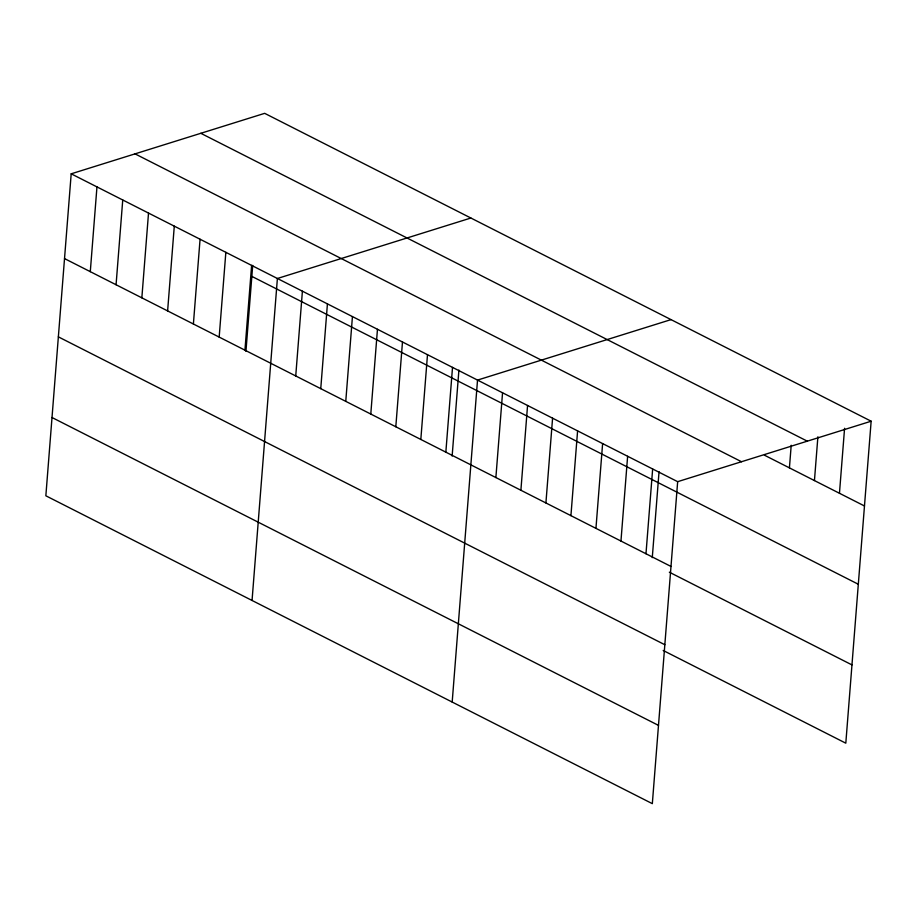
<?xml version="1.0" encoding="UTF-8"?>
<svg xmlns="http://www.w3.org/2000/svg" width="917" height="917" viewBox="0 0 917 917"><rect width="100%" height="100%" fill="white"/><g stroke="black" fill="none" stroke-linecap="round" stroke-linejoin="round"><path stroke-width="1.38" d="M71.194 173.817L45.85 495.788L652.331 803.659L677.663 481.677L71.194 173.817L264.669 113.341L871.15 421.212L845.806 743.183L663.186 650.474M90.29 271.661L96.961 186.896M116.069 284.751L122.74 199.986M141.848 297.83L148.52 213.065M167.616 310.92L174.287 226.155M193.395 323.999L200.066 239.234M219.174 337.089L225.846 252.324M244.942 350.168L251.613 265.403M245.939 351.383L252.702 265.403M252.049 600.463L277.392 278.493L470.88 218.017M295.733 375.959L302.404 291.193M320.755 388.659L327.426 303.894M345.766 401.359L352.437 316.583M370.789 414.048L377.46 329.283M395.812 426.749L402.483 341.984M420.823 439.449L427.494 354.684M445.845 452.15L452.517 367.385M452.138 456.058L458.913 370.078M452.184 702.055L477.528 380.085L671.015 319.62M495.879 477.551L502.55 392.785M520.89 490.251L527.562 405.486M545.913 502.952L552.584 418.186M570.924 515.652L577.595 430.887M595.947 528.352L602.618 443.587M620.958 541.053L627.629 456.288M645.981 553.753L652.652 468.988M652.274 557.651L659.048 471.67M789.422 467.876L791.211 445.272M814.445 480.577L817.895 436.79M839.456 493.277L844.58 428.296M677.663 481.677L871.15 421.212M200.823 133.297L807.304 441.169M764.411 455.176L864.479 505.978M135.04 153.861L741.521 461.732M251.843 276.384L858.323 584.255M64.522 258.583L670.992 566.454M669.341 572.197L851.973 664.905M58.356 336.86L664.836 644.731M52.005 417.51L658.486 725.381"/></g></svg>
